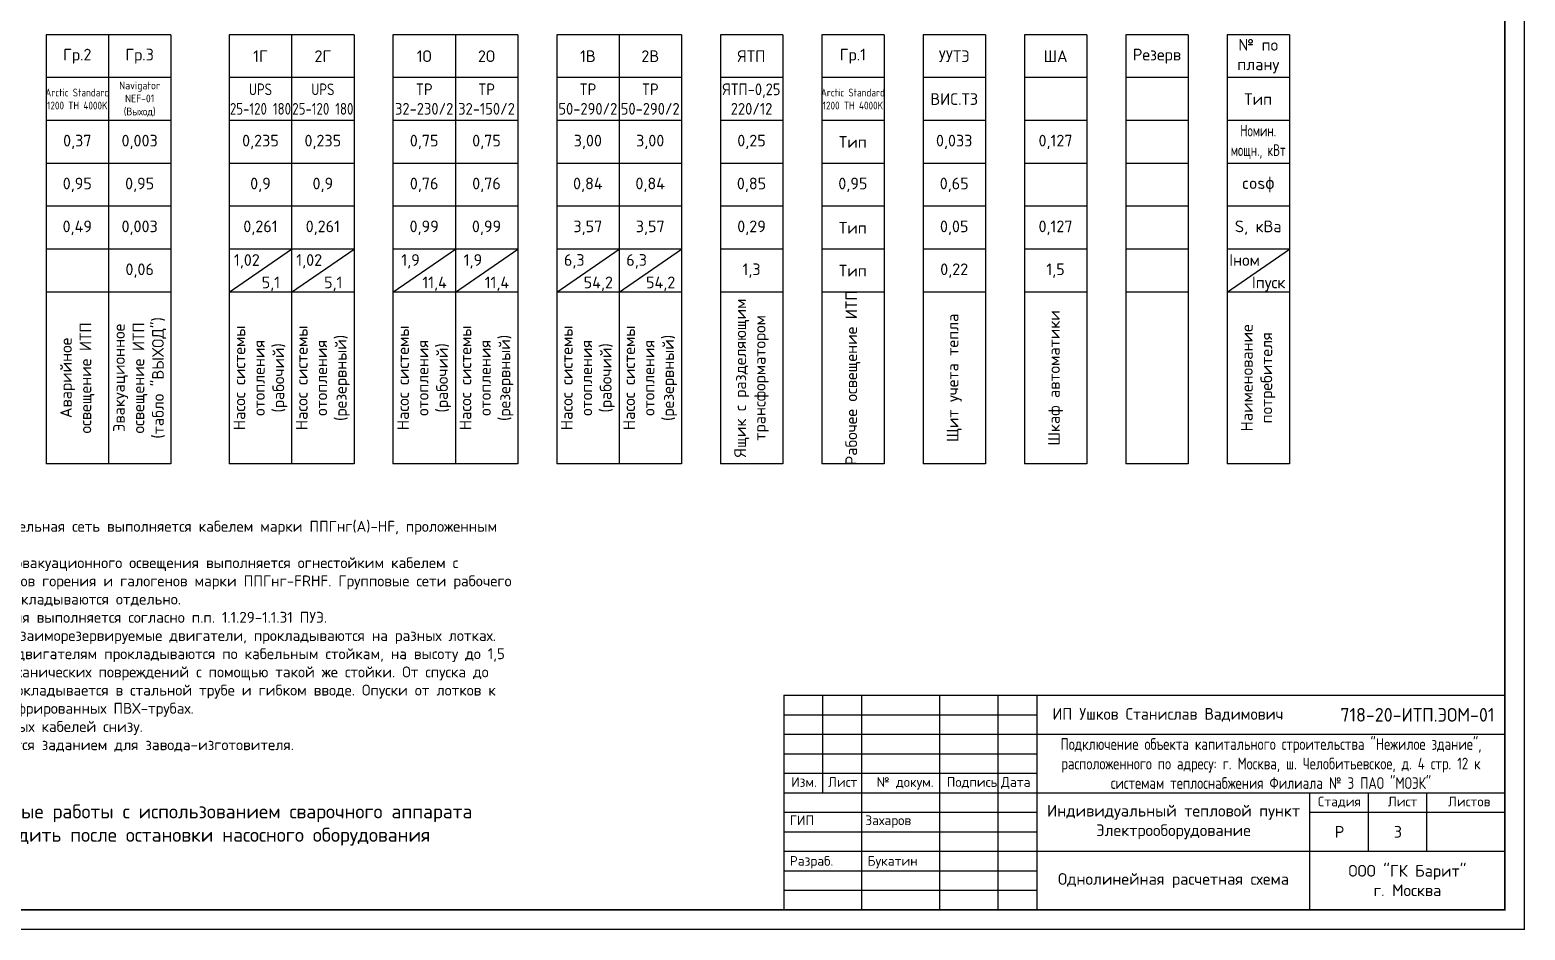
# Model space of a CAD drawing. Header units: millimetres. Extents: x 1606 to 7674, y 609 to 4159.
# Drawn here: x 5468.9 to 5852.5, y 3286.6 to 3517.4 of the extents above; entities that cross this region are included whole.
import ezdxf

# ---------------------------------------------------------------- set-up
doc = ezdxf.new("R2010")
doc.units = ezdxf.units.MM
doc.linetypes.add('K5LT_BASIC', pattern=[0])
doc.layers.add('24VDC', color=7, linetype='Continuous')
doc.layers.add('Рамка', color=7, linetype='Continuous', lineweight=50)

msp = doc.modelspace()

# ---------------------------------------------------------------- linework, layer by layer
at = {"layer": '24VDC'}
for p, q in [((5489.06307, 3516.18058), (5473.06307, 3516.18058)), ((5473.06307, 3516.18058), (5473.06307, 3406.18058)), ((5505.06307, 3516.18058), (5489.06307, 3516.18058)), ((5489.06307, 3516.18058), (5489.06307, 3406.18058)), ((5505.06307, 3516.18058), (5505.06307, 3406.18058)), ((5536.06307, 3516.18058), (5520.06307, 3516.18058)), ((5520.06307, 3516.18058), (5520.06307, 3406.18058)), ((5552.06307, 3516.18058), (5536.06307, 3516.18058)), ((5536.06307, 3516.18058), (5536.06307, 3406.18058)), ((5552.06307, 3516.18058), (5552.06307, 3406.18058)), ((5578.06307, 3516.18058), (5562.06307, 3516.18058)), ((5562.06307, 3516.18058), (5562.06307, 3406.18058)), ((5594.06307, 3516.18058), (5578.06307, 3516.18058)), ((5578.06307, 3516.18058), (5578.06307, 3406.18058)), ((5594.06307, 3516.18058), (5594.06307, 3406.18058)), ((5620.06307, 3516.18058), (5604.06307, 3516.18058)), ((5604.06307, 3516.18058), (5604.06307, 3406.18058)), ((5636.06307, 3516.18058), (5620.06307, 3516.18058)), ((5620.06307, 3516.18058), (5620.06307, 3406.18058)), ((5636.06307, 3516.18058), (5636.06307, 3406.18058)), ((5662.06307, 3516.18058), (5646.06307, 3516.18058)), ((5646.06307, 3516.18058), (5646.06307, 3406.18058)), ((5662.06307, 3516.18058), (5662.06307, 3406.18058)), ((5688.06307, 3516.18058), (5672.06307, 3516.18058)), ((5672.06307, 3516.18058), (5672.06307, 3406.18058)), ((5688.06307, 3516.18058), (5688.06307, 3406.18058)), ((5714.06307, 3516.18058), (5698.06307, 3516.18058)), ((5698.06307, 3516.18058), (5698.06307, 3406.18058)), ((5714.06307, 3516.18058), (5714.06307, 3406.18058)), ((5740.06307, 3516.18058), (5724.06307, 3516.18058)), ((5724.06307, 3516.18058), (5724.06307, 3406.18058)), ((5740.06307, 3516.18058), (5740.06307, 3406.18058)), ((5766.06307, 3516.18058), (5750.06307, 3516.18058)), ((5750.06307, 3516.18058), (5750.06307, 3406.18058)), ((5766.06307, 3516.18058), (5766.06307, 3406.18058)), ((5792.06307, 3516.18058), (5776.06307, 3516.18058)), ((5776.06307, 3516.18058), (5776.06307, 3406.18058)), ((5792.06307, 3516.18058), (5792.06307, 3406.18058)), ((5489.06307, 3505.18058), (5473.06307, 3505.18058)), ((5505.06307, 3505.18058), (5489.06307, 3505.18058)), ((5536.06307, 3505.18058), (5520.06307, 3505.18058)), ((5552.06307, 3505.18058), (5536.06307, 3505.18058)), ((5578.06307, 3505.18058), (5562.06307, 3505.18058)), ((5594.06307, 3505.18058), (5578.06307, 3505.18058)), ((5620.06307, 3505.18058), (5604.06307, 3505.18058)), ((5636.06307, 3505.18058), (5620.06307, 3505.18058)), ((5662.06307, 3505.18058), (5646.06307, 3505.18058)), ((5688.06307, 3505.18058), (5672.06307, 3505.18058)), ((5714.06307, 3505.18058), (5698.06307, 3505.18058)), ((5740.06307, 3505.18058), (5724.06307, 3505.18058)), ((5766.06307, 3505.18058), (5750.06307, 3505.18058)), ((5792.06307, 3505.18058), (5776.06307, 3505.18058)), ((5489.06307, 3494.18058), (5473.06307, 3494.18058)), ((5505.06307, 3494.18058), (5489.06307, 3494.18058)), ((5536.06307, 3494.18058), (5520.06307, 3494.18058)), ((5552.06307, 3494.18058), (5536.06307, 3494.18058)), ((5578.06307, 3494.18058), (5562.06307, 3494.18058)), ((5594.06307, 3494.18058), (5578.06307, 3494.18058)), ((5620.06307, 3494.18058), (5604.06307, 3494.18058)), ((5636.06307, 3494.18058), (5620.06307, 3494.18058)), ((5662.06307, 3494.18058), (5646.06307, 3494.18058)), ((5688.06307, 3494.18058), (5672.06307, 3494.18058)), ((5714.06307, 3494.18058), (5698.06307, 3494.18058)), ((5740.06307, 3494.18058), (5724.06307, 3494.18058)), ((5766.06307, 3494.18058), (5750.06307, 3494.18058)), ((5792.06307, 3494.18058), (5776.06307, 3494.18058)), ((5489.06307, 3483.18058), (5473.06307, 3483.18058)), ((5505.06307, 3483.18058), (5489.06307, 3483.18058)), ((5536.06307, 3483.18058), (5520.06307, 3483.18058)), ((5552.06307, 3483.18058), (5536.06307, 3483.18058)), ((5578.06307, 3483.18058), (5562.06307, 3483.18058)), ((5594.06307, 3483.18058), (5578.06307, 3483.18058)), ((5620.06307, 3483.18058), (5604.06307, 3483.18058)), ((5636.06307, 3483.18058), (5620.06307, 3483.18058)), ((5662.06307, 3483.18058), (5646.06307, 3483.18058)), ((5688.06307, 3483.18058), (5672.06307, 3483.18058)), ((5714.06307, 3483.18058), (5698.06307, 3483.18058)), ((5740.06307, 3483.18058), (5724.06307, 3483.18058)), ((5766.06307, 3483.18058), (5750.06307, 3483.18058)), ((5792.06307, 3483.18058), (5776.06307, 3483.18058)), ((5489.06307, 3472.18058), (5473.06307, 3472.18058)), ((5505.06307, 3472.18058), (5489.06307, 3472.18058)), ((5536.06307, 3472.18058), (5520.06307, 3472.18058)), ((5552.06307, 3472.18058), (5536.06307, 3472.18058)), ((5578.06307, 3472.18058), (5562.06307, 3472.18058)), ((5594.06307, 3472.18058), (5578.06307, 3472.18058)), ((5620.06307, 3472.18058), (5604.06307, 3472.18058)), ((5636.06307, 3472.18058), (5620.06307, 3472.18058)), ((5662.06307, 3472.18058), (5646.06307, 3472.18058)), ((5688.06307, 3472.18058), (5672.06307, 3472.18058)), ((5714.06307, 3472.18058), (5698.06307, 3472.18058)), ((5740.06307, 3472.18058), (5724.06307, 3472.18058)), ((5766.06307, 3472.18058), (5750.06307, 3472.18058)), ((5792.06307, 3472.18058), (5776.06307, 3472.18058)), ((5489.06307, 3461.18058), (5473.06307, 3461.18058)), ((5505.06307, 3461.18058), (5489.06307, 3461.18058)), ((5536.06307, 3461.18058), (5520.06307, 3461.18058)), ((5520.06307, 3450.18058), (5536.06307, 3461.18058)), ((5552.06307, 3461.18058), (5536.06307, 3461.18058)), ((5536.06307, 3450.18058), (5552.06307, 3461.18058)), ((5578.06307, 3461.18058), (5562.06307, 3461.18058)), ((5562.06307, 3450.18058), (5578.06307, 3461.18058)), ((5594.06307, 3461.18058), (5578.06307, 3461.18058)), ((5578.06307, 3450.18058), (5594.06307, 3461.18058)), ((5620.06307, 3461.18058), (5604.06307, 3461.18058)), ((5604.06307, 3450.18058), (5620.06307, 3461.18058)), ((5636.06307, 3461.18058), (5620.06307, 3461.18058)), ((5620.06307, 3450.18058), (5636.06307, 3461.18058)), ((5662.06307, 3461.18058), (5646.06307, 3461.18058)), ((5688.06307, 3461.18058), (5672.06307, 3461.18058)), ((5714.06307, 3461.18058), (5698.06307, 3461.18058)), ((5740.06307, 3461.18058), (5724.06307, 3461.18058)), ((5766.06307, 3461.18058), (5750.06307, 3461.18058)), ((5792.06307, 3461.18058), (5776.06307, 3461.18058)), ((5776.06307, 3450.18058), (5792.06307, 3461.18058)), ((5489.06307, 3450.18058), (5473.06307, 3450.18058)), ((5505.06307, 3450.18058), (5489.06307, 3450.18058)), ((5536.06307, 3450.18058), (5520.06307, 3450.18058)), ((5552.06307, 3450.18058), (5536.06307, 3450.18058)), ((5578.06307, 3450.18058), (5562.06307, 3450.18058)), ((5594.06307, 3450.18058), (5578.06307, 3450.18058)), ((5620.06307, 3450.18058), (5604.06307, 3450.18058)), ((5636.06307, 3450.18058), (5620.06307, 3450.18058)), ((5662.06307, 3450.18058), (5646.06307, 3450.18058)), ((5688.06307, 3450.18058), (5672.06307, 3450.18058)), ((5714.06307, 3450.18058), (5698.06307, 3450.18058)), ((5740.06307, 3450.18058), (5724.06307, 3450.18058)), ((5766.06307, 3450.18058), (5750.06307, 3450.18058)), ((5792.06307, 3450.18058), (5776.06307, 3450.18058)), ((5489.06307, 3406.18058), (5473.06307, 3406.18058)), ((5505.06307, 3406.18058), (5489.06307, 3406.18058)), ((5536.06307, 3406.18058), (5520.06307, 3406.18058)), ((5552.06307, 3406.18058), (5536.06307, 3406.18058)), ((5578.06307, 3406.18058), (5562.06307, 3406.18058)), ((5594.06307, 3406.18058), (5578.06307, 3406.18058)), ((5620.06307, 3406.18058), (5604.06307, 3406.18058)), ((5636.06307, 3406.18058), (5620.06307, 3406.18058)), ((5662.06307, 3406.18058), (5646.06307, 3406.18058)), ((5688.06307, 3406.18058), (5672.06307, 3406.18058)), ((5714.06307, 3406.18058), (5698.06307, 3406.18058)), ((5740.06307, 3406.18058), (5724.06307, 3406.18058)), ((5766.06307, 3406.18058), (5750.06307, 3406.18058)), ((5792.06307, 3406.18058), (5776.06307, 3406.18058)), ((5672.34112, 3341.77385), (5672.34112, 3346.77385)), ((5682.34112, 3291.77385), (5682.34112, 3346.77385)), ((5702.34112, 3291.77385), (5702.34112, 3346.77385)), ((5717.34112, 3291.77385), (5717.34112, 3346.77385)), ((5727.34112, 3291.77385), (5727.34112, 3346.77385)), ((5672.34112, 3336.77385), (5672.34112, 3341.77385)), ((5672.34112, 3331.77385), (5672.34112, 3336.77385)), ((5727.34112, 3336.77385), (5797.34112, 3336.77385)), ((5797.34112, 3336.77385), (5847.34112, 3336.77385)), ((5672.34112, 3326.77385), (5672.34112, 3331.77385)), ((5672.34112, 3321.77385), (5672.34112, 3326.77385)), ((5682.34112, 3326.77385), (5702.34112, 3326.77385)), ((5702.34112, 3326.77385), (5717.34112, 3326.77385)), ((5717.34112, 3326.77385), (5727.34112, 3326.77385)), ((5682.34112, 3321.77385), (5702.34112, 3321.77385)), ((5702.34112, 3321.77385), (5717.34112, 3321.77385)), ((5717.34112, 3321.77385), (5727.34112, 3321.77385)), ((5727.34112, 3321.77385), (5797.34112, 3321.77385)), ((5797.34112, 3321.77385), (5847.34112, 3321.77385)), ((5797.34112, 3306.77385), (5797.34112, 3321.77385)), ((5812.34112, 3306.77385), (5812.34112, 3321.77385)), ((5827.34112, 3306.77385), (5827.34112, 3321.77385)), ((5797.34112, 3316.77385), (5812.34112, 3316.77385)), ((5812.34112, 3316.77385), (5827.34112, 3316.77385)), ((5827.34112, 3316.77385), (5847.34112, 3316.77385)), ((5727.34112, 3306.77385), (5797.34112, 3306.77385)), ((5797.34112, 3291.77385), (5797.34112, 3306.77385)), ((5797.34112, 3306.77385), (5847.34112, 3306.77385))]:
    msp.add_line(p, q, dxfattribs=at)
at = {"layer": '24VDC', "color": 7}
for p, q in [((5662.34112, 3346.77385), (5847.34112, 3346.77385)), ((5662.34112, 3346.77385), (5662.34112, 3291.77385)), ((5682.34112, 3291.77385), (5682.34112, 3346.77385)), ((5702.34112, 3291.77385), (5702.34112, 3346.77385)), ((5717.34112, 3291.77385), (5717.34112, 3346.77385)), ((5727.34112, 3291.77385), (5727.34112, 3346.77385)), ((5662.34112, 3341.77385), (5727.34112, 3341.77385)), ((5662.34112, 3336.77385), (5727.34112, 3336.77385)), ((5662.34112, 3331.77385), (5727.34112, 3331.77385)), ((5662.34112, 3326.77385), (5727.34112, 3326.77385)), ((5662.34112, 3321.77385), (5727.34112, 3321.77385)), ((5662.34112, 3316.77385), (5727.34112, 3316.77385)), ((5662.34112, 3311.77385), (5727.34112, 3311.77385)), ((5662.34112, 3306.77385), (5727.34112, 3306.77385)), ((5662.34112, 3301.77385), (5727.34112, 3301.77385)), ((5662.34112, 3296.77385), (5727.34112, 3296.77385))]:
    msp.add_line(p, q, dxfattribs=at)
at = {"layer": '24VDC', "color": 7, "const_width": 0.4}
for points in [[(5258.34112, 3706.77385), (5258.34112, 3286.77385), (5852.34112, 3286.77385), (5852.34112, 3706.77385)], [(5278.34112, 3291.77385), (5847.34112, 3291.77385), (5847.34112, 3701.77385), (5278.34112, 3701.77385)]]:
    msp.add_lwpolyline(points, close=True, dxfattribs=at)

# ---------------------------------------------------------------- texts
at = {"layer": '24VDC'}
for s, insert, char_height, width, attachment_point in [('{\\fISOCPEUR|b0|i0|c204|p34;№ по плану }', (5784.06307, 3510.68058), 3, 16, 5), ('{\\fISOCPEUR|b0|i0|c204|p34;Гр.2}', (5481.06307, 3510.68058), 3, 16, 5), ('{\\fISOCPEUR|b0|i0|c204|p34;Гр.3}', (5497.06307, 3510.68058), 3, 16, 5), ('{\\fISOCPEUR|b0|i0|c0|p34;1\\fISOCPEUR|b0|i0|c204|p34;Г}', (5528.06307, 3510.68058), 3, 16, 5), ('{\\fISOCPEUR|b0|i0|c0|p34;2\\fISOCPEUR|b0|i0|c204|p34;Г}', (5544.06307, 3510.68058), 3, 16, 5), ('{\\fISOCPEUR|b0|i0|c0|p34;1\\fISOCPEUR|b0|i0|c204|p34;О}', (5570.06307, 3510.68058), 3, 16, 5), ('{\\fISOCPEUR|b0|i0|c0|p34;2\\fISOCPEUR|b0|i0|c204|p34;О}', (5586.06307, 3510.68058), 3, 16, 5), ('{\\fISOCPEUR|b0|i0|c0|p34;1\\fISOCPEUR|b0|i0|c204|p34;В}', (5612.06307, 3510.68058), 3, 16, 5), ('{\\fISOCPEUR|b0|i0|c0|p34;2\\fISOCPEUR|b0|i0|c204|p34;В}', (5628.06307, 3510.68058), 3, 16, 5), ('{\\fISOCPEUR|b0|i0|c204|p34;ЯТП}', (5654.06307, 3510.68058), 3, 16, 5), ('{\\fISOCPEUR|b0|i0|c204|p34;Гр.1}', (5680.06307, 3510.68058), 3, 16, 5), ('{\\fISOCPEUR|b0|i0|c204|p34;УУТЭ}', (5706.06307, 3510.68058), 3, 16, 5), ('{\\fISOCPEUR|b0|i0|c204|p34;ША}', (5732.06307, 3510.68058), 3, 16, 5), ('{\\fISOCPEUR|b0|i0|c204|p34;Резерв}', (5758.06307, 3510.68058), 3, 16, 5), ('{\\fISOCPEUR|b0|i0|c0|p34;\\W0.9;\\C7;Navigator NEF-01 (\\fISOCPEUR|b0|i0|c204|p34;Выход)}', (5497.06307, 3499.68058), 2, 16, 5), ('{\\fISOCPEUR|b0|i0|c0|p34;\\W0.8;\\C7;UPS 25-120 180}', (5528.06307, 3499.68058), 3, 16, 5), ('{\\fISOCPEUR|b0|i0|c0|p34;\\W0.8;\\C7;UPS 25-120 180}', (5544.06307, 3499.68058), 3, 16, 5), ('{\\fISOCPEUR|b0|i0|c0|p34;\\W0.9;\\C7;TP 32-\\fISOCPEUR|b0|i0|c204|p34;230\\fISOCPEUR|b0|i0|c0|p34;/2}', (5570.06307, 3499.68058), 3, 16, 5), ('{\\fISOCPEUR|b0|i0|c0|p34;\\W0.9;\\C7;TP 32-150/2}', (5586.06307, 3499.68058), 3, 16, 5), ('{\\fISOCPEUR|b0|i0|c0|p34;\\W0.9;\\C7;TP \\fISOCPEUR|b0|i0|c204|p34;50\\fISOCPEUR|b0|i0|c0|p34;-\\fISOCPEUR|b0|i0|c204|p34;290\\fISOCPEUR|b0|i0|c0|p34;/2}', (5612.06307, 3499.68058), 3, 16, 5), ('{\\fISOCPEUR|b0|i0|c0|p34;\\W0.9;\\C7;TP \\fISOCPEUR|b0|i0|c204|p34;50\\fISOCPEUR|b0|i0|c0|p34;-\\fISOCPEUR|b0|i0|c204|p34;290\\fISOCPEUR|b0|i0|c0|p34;/2}', (5628.06307, 3499.68058), 3, 16, 5), ('{\\fISOCPEUR|b0|i0|c204|p34;\\W0.9;\\C7;ЯТП-0,25\\P220/12}', (5654.06307, 3499.68058), 3, 16, 5), ('{\\fISOCPEUR|b0|i0|c0|p34;\\W0.85;Arctic Standard\\P1200 TH 400\\fISOCPEUR|b0|i0|c204|p34;0\\fISOCPEUR|b0|i0|c0|p34;K}', (5481.06307, 3499.68058), 2, 16, 5), ('{\\fISOCPEUR|b0|i0|c0|p34;\\W0.85;Arctic Standard\\P1200 TH 400\\fISOCPEUR|b0|i0|c204|p34;0\\fISOCPEUR|b0|i0|c0|p34;K}', (5680.06307, 3499.68058), 2, 16, 5), ('{\\fISOCPEUR|b0|i0|c204|p34;ВИС.Т3}', (5706.06307, 3499.68058), 3, 16, 5), ('{\\fISOCPEUR|b0|i0|c204|p34;Тип}', (5784.06307, 3499.68058), 3, 16, 5), ('{\\fISOCPEUR|b0|i0|c204|p34;\\W0.7;Номин.\\Pмощн., кВт}', (5784.06307, 3488.68058), 3, 16, 5), ('{\\fISOCPEUR|b0|i0|c0|p34;0,37}', (5481.06307, 3488.68058), 3, 16, 5), ('{\\fISOCPEUR|b0|i0|c0|p34;0,003}', (5497.06307, 3488.68058), 3, 16, 5), ('{\\fISOCPEUR|b0|i0|c0|p34;0,\\fISOCPEUR|b0|i0|c204|p34;235}', (5528.06307, 3488.68058), 3, 16, 5), ('{\\fISOCPEUR|b0|i0|c0|p34;0,\\fISOCPEUR|b0|i0|c204|p34;235}', (5544.06307, 3488.68058), 3, 16, 5), ('{\\fISOCPEUR|b0|i0|c0|p34;0,75}', (5570.06307, 3488.68058), 3, 16, 5), ('{\\fISOCPEUR|b0|i0|c0|p34;0,75}', (5586.06307, 3488.68058), 3, 16, 5), ('{\\fISOCPEUR|b0|i0|c204|p34;3,00}', (5612.06307, 3488.68058), 3, 16, 5), ('{\\fISOCPEUR|b0|i0|c204|p34;3,00}', (5628.06307, 3488.68058), 3, 16, 5), ('{\\fISOCPEUR|b0|i0|c204|p34;0,25}', (5654.06307, 3488.68058), 3, 16, 5), ('{\\fISOCPEUR|b0|i0|c204|p34;Тип}', (5680.06307, 3488.68058), 3, 16, 5), ('{\\fISOCPEUR|b0|i0|c0|p34;0,033}', (5706.06307, 3488.68058), 3, 16, 5), ('{\\fISOCPEUR|b0|i0|c0|p34;0,127}', (5732.06307, 3488.68058), 3, 16, 5), ('{\\fISOCPEUR|b0|i0|c204|p34;cos\\fISOCPEUR|b0|i0|c0|p34;ϕ}', (5784.06307, 3477.68058), 3, 16, 5), ('{\\fISOCPEUR|b0|i0|c0|p34;0,\\fISOCPEUR|b0|i0|c204|p34;95}', (5481.06307, 3477.68058), 3, 16, 5), ('{\\fISOCPEUR|b0|i0|c0|p34;0,\\fISOCPEUR|b0|i0|c204|p34;95}', (5497.06307, 3477.68058), 3, 16, 5), ('{\\fISOCPEUR|b0|i0|c0|p34;0,\\fISOCPEUR|b0|i0|c204|p34;9}', (5528.06307, 3477.68058), 3, 16, 5), ('{\\fISOCPEUR|b0|i0|c0|p34;0,\\fISOCPEUR|b0|i0|c204|p34;9}', (5544.06307, 3477.68058), 3, 16, 5), ('{\\fISOCPEUR|b0|i0|c0|p34;0,76}', (5570.06307, 3477.68058), 3, 16, 5), ('{\\fISOCPEUR|b0|i0|c0|p34;0,76}', (5586.06307, 3477.68058), 3, 16, 5), ('{\\fISOCPEUR|b0|i0|c0|p34;0,\\fISOCPEUR|b0|i0|c204|p34;84}', (5612.06307, 3477.68058), 3, 16, 5), ('{\\fISOCPEUR|b0|i0|c0|p34;0,\\fISOCPEUR|b0|i0|c204|p34;84}', (5628.06307, 3477.68058), 3, 16, 5), ('{\\fISOCPEUR|b0|i0|c204|p34;0,85}', (5654.06307, 3477.68058), 3, 16, 5), ('{\\fISOCPEUR|b0|i0|c0|p34;0,95}', (5680.06307, 3477.68058), 3, 16, 5), ('{\\fISOCPEUR|b0|i0|c0|p34;0,65}', (5706.06307, 3477.68058), 3, 16, 5), ('{\\fISOCPEUR|b0|i0|c204|p34;0,\\fISOCPEUR|b0|i0|c0|p34;49}', (5481.06307, 3466.68058), 3, 16, 5), ('{\\fISOCPEUR|b0|i0|c204|p34;0,\\fISOCPEUR|b0|i0|c0|p34;003}', (5497.06307, 3466.68058), 3, 16, 5), ('{\\fISOCPEUR|b0|i0|c204|p34;0,261}', (5528.06307, 3466.68058), 3, 16, 5), ('{\\fISOCPEUR|b0|i0|c204|p34;0,261}', (5544.06307, 3466.68058), 3, 16, 5), ('{\\fISOCPEUR|b0|i0|c204|p34;0,\\fISOCPEUR|b0|i0|c0|p34;99}', (5570.06307, 3466.68058), 3, 16, 5), ('{\\fISOCPEUR|b0|i0|c204|p34;0,\\fISOCPEUR|b0|i0|c0|p34;99}', (5586.06307, 3466.68058), 3, 16, 5), ('{\\fISOCPEUR|b0|i0|c204|p34;3,57}', (5612.06307, 3466.68058), 3, 16, 5), ('{\\fISOCPEUR|b0|i0|c204|p34;3,57}', (5628.06307, 3466.68058), 3, 16, 5), ('{\\fISOCPEUR|b0|i0|c204|p34;0,29}', (5654.06307, 3466.68058), 3, 16, 5), ('{\\fISOCPEUR|b0|i0|c204|p34;Тип}', (5680.06307, 3466.68058), 3, 16, 5), ('{\\fISOCPEUR|b0|i0|c204|p34;0,05}', (5706.06307, 3466.68058), 3, 16, 5), ('{\\fISOCPEUR|b0|i0|c0|p34;0,127}', (5732.06307, 3466.68058), 3, 16, 5), ('{\\fISOCPEUR|b0|i0|c0|p34;S, \\fISOCPEUR|b0|i0|c204|p34;кВа}', (5784.06307, 3466.68058), 3, 16, 5), ('{\\fISOCPEUR|b0|i0|c204|p34;0,\\fISOCPEUR|b0|i0|c0|p34;06}', (5497.06307, 3455.68058), 3, 16, 5), ('{\\fISOCPEUR|b0|i0|c204|p34;1,3}', (5654.06307, 3455.68058), 3, 16, 5), ('{\\fISOCPEUR|b0|i0|c204|p34;Тип}', (5680.06307, 3455.68058), 3, 16, 5), ('{\\fISOCPEUR|b0|i0|c0|p34;0,22}', (5706.06307, 3455.68058), 3, 16, 5), ('{\\fISOCPEUR|b0|i0|c0|p34;1,5}', (5732.06307, 3455.68058), 3, 16, 5), ('{\\fISOCPEUR|b0|i0|c204|p34;\\W0.957;\\C3;ИП Ушков Станислав Вадимович}', (5760.89495, 3341.77385), 3, 61.9482355, 5), ('{\\fISOCPEUR|b0|i0|c204|p34;\\W0.957;\\C3;718-20-ИТП.ЭОМ\\fISOCPEUR|b0|i0|c0|p34;-01}', (5824.90481, 3341.77385), 3.5, 44.8726366, 5), ('{\\fISOCPEUR|b0|i0|c204|p34;\\W0.8;Подключение объекта капитального строительства \\fISOCPEUR|b0|i0|c0|p34;"\\fISOCPEUR|b0|i0|c204|p34;Нежилое здание\\fISOCPEUR|b0|i0|c0|p34;"\\fISOCPEUR|b0|i0|c204|p34;, расположенного по адресу: г. Москва, ш. Челобитьевское, д. 4 стр. 12 к системам теплоснабжения Филиала № 3 ПАО \\fISOCPEUR|b0|i0|c0|p34;"\\fISOCPEUR|b0|i0|c204|p34;МОЭК\\fISOCPEUR|b0|i0|c0|p34;"}', (5787.3367, 3329.27385), 3, 120, 5), ('{\\fISOCPEUR|b0|i0|c204|p34;Изм.}', (5664.22333, 3325.79314), 2.5, 9.4325, 1), ('{\\fISOCPEUR|b0|i0|c204|p34;Лист}', (5673.69639, 3325.79314), 2.5, 9.4325, 1), ('{\\fISOCPEUR|b0|i0|c204|p34;№ докум.}', (5686.1465, 3325.79314), 2.5, 16.1195665, 1), ('{\\fISOCPEUR|b0|i0|c204|p34;Подпись}', (5704.13781, 3325.79314), 2.5, 12.5797101, 1), ('{\\fISOCPEUR|b0|i0|c204|p34;Дата}', (5718.10853, 3325.79314), 2.5, 9.4325, 1), ('{\\fISOCPEUR|b0|i0|c204|p34;Индивидуальный тепловой пункт\\fISOCPEUR|b0|i0|c0|p34;\\P\\fISOCPEUR|b0|i0|c204|p34;Электрооборудование}', (5762.3367, 3314.27385), 3, 70, 5), ('{\\fISOCPEUR|b0|i0|c204|p34;Стадия}', (5799.35728, 3320.79362), 2.5, 12.914638, 1), ('{\\fISOCPEUR|b0|i0|c204|p34;Лист}', (5817.33719, 3320.79362), 2.5, 12.9146, 1), ('{\\fISOCPEUR|b0|i0|c204|p34;Листов}', (5832.76735, 3320.79362), 2.5, 12.9146, 1), ('{\\fISOCPEUR|b0|i0|c204|p34;Р}', (5804.91398, 3311.77385), 3, 14.8542858, 5), ('{\\fISOCPEUR|b0|i0|c0|p34;3}', (5819.91398, 3311.77385), 3, 14.8542858, 5), ('{\\fISOCPEUR|b0|i0|c204|p34;ООО \\fISOCPEUR|b0|i0|c0|p34;"\\fISOCPEUR|b0|i0|c204|p34;ГК Барит\\fISOCPEUR|b0|i0|c0|p34;"\\P\\fISOCPEUR|b0|i0|c204|p34;г. Москва}', (5822.34112, 3299.27385), 3, 50, 5), ('{\\fISOCPEUR|b0|i0|c204|p34;Однолинейная расчетная схема}', (5762.34112, 3299.27385), 3, 70, 5)]:
    msp.add_mtext(s, dxfattribs=dict(at, insert=insert, char_height=char_height, width=width, attachment_point=attachment_point))
at = {"layer": '24VDC', "lineweight": 0, "char_height": 3, "width": 14.1546706, "attachment_point": 2}
for s, insert in [('{\\fISOCPEUR|b0|i0|c0|p34;1,\\fISOCPEUR|b0|i0|c204|p34;02}', (5524.57273, 3459.91191)), ('{\\fISOCPEUR|b0|i0|c0|p34;1,\\fISOCPEUR|b0|i0|c204|p34;02}', (5540.57273, 3459.91191)), ('{\\fISOCPEUR|b0|i0|c0|p34;1,\\fISOCPEUR|b0|i0|c204|p34;9}', (5566.57273, 3459.91191)), ('{\\fISOCPEUR|b0|i0|c0|p34;1,\\fISOCPEUR|b0|i0|c204|p34;9}', (5582.57273, 3459.91191)), ('{\\fISOCPEUR|b0|i0|c204|p34;6,3}', (5608.57273, 3459.91191)), ('{\\fISOCPEUR|b0|i0|c204|p34;6,3}', (5624.57273, 3459.91191)), ('{\\fISOCPEUR|b0|i0|c204|p34;Iном}', (5780.57273, 3459.91191)), ('{\\fISOCPEUR|b0|i0|c0|p34;5,\\fISOCPEUR|b0|i0|c204|p34;1}', (5530.74363, 3454.16153)), ('{\\fISOCPEUR|b0|i0|c0|p34;5,\\fISOCPEUR|b0|i0|c204|p34;1}', (5546.74363, 3454.16153)), ('{\\fISOCPEUR|b0|i0|c204|p34;11,4}', (5572.74363, 3454.16153)), ('{\\fISOCPEUR|b0|i0|c204|p34;11,4}', (5588.74363, 3454.16153)), ('{\\fISOCPEUR|b0|i0|c0|p34;5\\fISOCPEUR|b0|i0|c204|p34;4\\fISOCPEUR|b0|i0|c0|p34;,\\fISOCPEUR|b0|i0|c204|p34;2}', (5614.74363, 3454.16153)), ('{\\fISOCPEUR|b0|i0|c0|p34;5\\fISOCPEUR|b0|i0|c204|p34;4\\fISOCPEUR|b0|i0|c0|p34;,\\fISOCPEUR|b0|i0|c204|p34;2}', (5630.74363, 3454.16153)), ('{\\fISOCPEUR|b0|i0|c204|p34;Iпуск}', (5786.74363, 3454.16153))]:
    msp.add_mtext(s, dxfattribs=dict(at, insert=insert))
at = {"layer": '24VDC', "char_height": 3, "width": 44, "attachment_point": 5, "rotation": 90}
for s, insert in [('{\\fISOCPEUR|b0|i0|c204|p34;Рабочее освещение ИТП}', (5680.06307, 3428.18058)), ('{\\fISOCPEUR|b0|i0|c204|p34;Ящик с разделяющим трансформатором}', (5654.06307, 3428.18058)), ('{\\fISOCPEUR|b0|i0|c204|p34;Шкаф автоматики}', (5732.06307, 3428.18058)), ('{\\fISOCPEUR|b0|i0|c204|p34;\\C7;Аварийное\\fISOCPEUR|b0|i0|c0|p34;\\P\\fISOCPEUR|b0|i0|c204|p34;освещение ИТП}', (5481.06307, 3428.18058)), ('{\\fISOCPEUR|b0|i0|c204|p34;\\C7;Эвакуационное освещение ИТП\\P(табло "ВЫХОД")}', (5497.06307, 3428.18058)), ('{\\fISOCPEUR|b0|i0|c204|p34;\\C7;Насос системы отопления\\P(рабочий)}', (5528.06307, 3428.18058)), ('{\\fISOCPEUR|b0|i0|c204|p34;\\C7;Насос системы отопления\\P(резервный)}', (5544.06307, 3428.18058)), ('{\\fISOCPEUR|b0|i0|c204|p34;\\C7;Насос системы отопления\\P(рабочий)}', (5570.06307, 3428.18058)), ('{\\fISOCPEUR|b0|i0|c204|p34;\\C7;Насос системы отопления\\P(резервный)}', (5586.06307, 3428.18058)), ('{\\fISOCPEUR|b0|i0|c204|p34;\\C7;Насос системы отопления\\P(рабочий)}', (5612.06307, 3428.18058)), ('{\\fISOCPEUR|b0|i0|c204|p34;\\C7;Насос системы отопления\\P(резервный)}', (5628.06307, 3428.18058)), ('{\\fISOCPEUR|b0|i0|c204|p34;Щит учета тепла}', (5706.06307, 3428.18058)), ('{\\fISOCPEUR|b0|i0|c204|p34;Наименование потребителя}', (5784.06307, 3428.18058))]:
    msp.add_mtext(s, dxfattribs=dict(at, insert=insert))
at = {"layer": '24VDC', "color": 7, "linetype": 'K5LT_BASIC', "lineweight": 0, "insert": (5419.21266, 3318.80786), "char_height": 3.6, "width": 242.3033875, "attachment_point": 1}
msp.add_mtext('{\\fISOCPEUR|b0|i0|c204|p34;\\LВНИМАНИЕ\\l: Ремонтные работы с использованием сварочного аппарата\\P^I^Iпроизводить после остановки насосного оборудования}', dxfattribs=at)
at = {"layer": '24VDC', "color": 7, "lineweight": 0, "char_height": 2.5, "attachment_point": 1}
for s, insert, width in [('{\\fISOCPEUR|b0|i0|c204|p34;ГИП}', (5663.86738, 3315.97857), 15.4502), ('{\\fISOCPEUR|b0|i0|c204|p34;Захаров}', (5683.24665, 3315.97856), 28.2833333), ('{\\fISOCPEUR|b0|i0|c204|p34;Разраб.}', (5663.86738, 3305.55959), 15.4501566), ('{\\fISOCPEUR|b0|i0|c204|p34;Букатин}', (5683.82578, 3305.55959), 28.2833333)]:
    msp.add_mtext(s, dxfattribs=dict(at, insert=insert, width=width))
at = {"layer": 'Рамка', "color": 7, "lineweight": 0, "insert": (5414.43436, 3391.52032), "char_height": 2.5, "width": 177.6535626, "attachment_point": 1}
msp.add_mtext('^I{\\fISOCPEUR|b0|i0|c204|p34;1) \\H1.12x;Силовая распределительная сеть выполняется кабелем марки ППГнг(А)\\fISOCPEUR|b0|i0|c0|p34;-HF\\fISOCPEUR|b0|i0|c204|p34;, проложенным открыто по лоткам. \\P^I2) Сеть аварийного и эвакуационного освещения выполняется огнестойким кабелем с низким выделением продуктов горения и галогенов марки ППГнг-FR\\fISOCPEUR|b0|i0|c0|p34;HF\\fISOCPEUR|b0|i0|c204|p34;. Групповые сети рабочего и аварийного освещения прокладываются отдельно.\\P^I3) Расцветка жил кабеля выполняется согласно п.п. 1.1.29-1.1.31 ПУЭ. \\P^I4) Кабели, питающие взаиморезервируемые двигатели, прокладываются на разных лотках. \\P^I5) Опуски от лотков к двигателям прокладываются по кабельным стойкам, на высоту до 1,5 м кабели защищаются от механических повреждений с помощью такой же стойки. От спуска до электродвигателя кабель прокладывается в стальной трубе и гибком вводе. Опуски от лотков к щитам прокладываются в гофрированных ПВХ-трубах.\\P^I6) Ввод и вывод силовых кабелей снизу.\\P      7) Данная схема является заданием для завода-изготовителя.}', dxfattribs=at)

doc.saveas('drawing.dxf')
